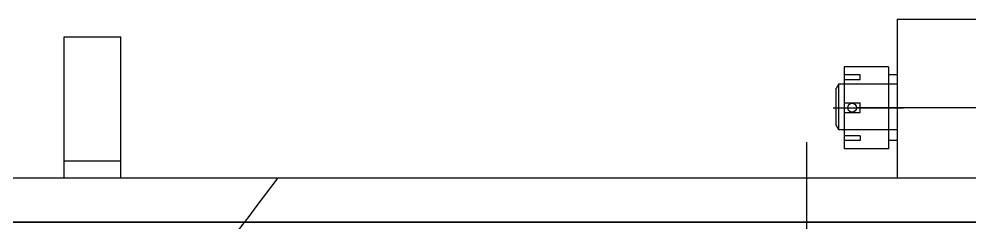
# Model space of a CAD drawing. Header units: millimetres. Extents: x 0 to 21000, y -315 to 14850.
# Drawn here: x 6620 to 7694, y 6046 to 6275 of the extents above; entities that cross this region are included whole.
import ezdxf

# ---------------------------------------------------------------- set-up
doc = ezdxf.new("R2010")
doc.units = ezdxf.units.MM
doc.header["$LTSCALE"] = 500
doc.linetypes.add('G', pattern=[2, 1.25, -0.25, 0.25, -0.25])
for name, color, linetype in [('01', 7, 'Continuous'), ('02', 1, 'Continuous'), ('05', 142, 'G')]:
    doc.layers.add(name, color=color, linetype=linetype)

msp = doc.modelspace()

# ---------------------------------------------------------------- linework, layer by layer
for p, q in [((7612.1, 6275.4), (7612.1, 6096.4)), ((6671.1, 6096.4), (6671.1, 6255.4)), ((6671.1, 6255.4), (6735.1, 6255.4)), ((6735.1, 6096.4), (6735.1, 6255.4)), ((6735.1, 6115.4), (6671.1, 6115.4)), ((6090.2, 6096.4), (7967.1, 6096.4)), ((6671.1, 6096.4), (6735.1, 6096.4)), ((5725.1, 6046.4), (7967.1, 6046.4))]:
    msp.add_line(p, q)
at = {"layer": '01'}
for p, q in [((7612.1, 6275.4), (8049.3, 6275.4)), ((7612.1, 6275.4), (7662.1, 6275.4)), ((7552.1, 6221.7), (7552.1, 6129.3)), ((7602.1, 6221.7), (7552.1, 6221.7)), ((7602.1, 6221.7), (7602.1, 6129.3)), ((7570.1, 6212.6), (7552.1, 6212.6)), ((7570.1, 6207.1), (7570.1, 6212.6)), ((7612.1, 6212.6), (7602.1, 6212.6)), ((7612.1, 6212.6), (7612.1, 6138.4)), ((7546.1, 6202.5), (7543.1, 6197.3)), ((7543.1, 6155.7), (7543.1, 6197.3)), ((7546.1, 6150.5), (7546.1, 6202.5)), ((7546.1, 6202.5), (7612.1, 6202.5)), ((7570.1, 6207.1), (7552.1, 6207.1)), ((7552.1, 6181), (7570.1, 6181)), ((7570.1, 6170), (7570.1, 6181)), ((7552.1, 6170), (7570.1, 6170)), ((7546.1, 6150.5), (7543.1, 6155.7)), ((7612.1, 6150.5), (7546.1, 6150.5)), ((7570.1, 6144), (7552.1, 6144)), ((7570.1, 6144), (7570.1, 6138.5)), ((7570.1, 6138.5), (7552.1, 6138.5)), ((7612.1, 6138.4), (7602.1, 6138.4)), ((7602.1, 6129.3), (7552.1, 6129.3)), ((7985.1, 6046.4), (6061.1, 6046.4))]:
    msp.add_line(p, q, dxfattribs=at)
msp.add_circle((7561.1, 6175.5), 5, dxfattribs=at)
at = {"layer": '02', "color": 1, "linetype": 'Continuous'}
msp.add_spline([(6912.7, 6096.4), (6759.6, 5748.4), (6871, 5462.4), (6797.9, 5237.2), (6863.9, 4853.5), (6825.3, 4653.4)], degree=3, dxfattribs=at)
at = {"layer": '05', "color": 4, "linetype": 'G'}
for p, q in [((8218, 6175.5), (7497.8, 6175.5)), ((8191.9, 6175.5), (7531.7, 6175.5)), ((7510.1, 6008), (7510.1, 6136.6))]:
    msp.add_line(p, q, dxfattribs=at)
at = {"layer": '05'}
msp.add_line((7539.8, 6175.5), (7619, 6175.5), dxfattribs=at)

doc.saveas('drawing.dxf')
